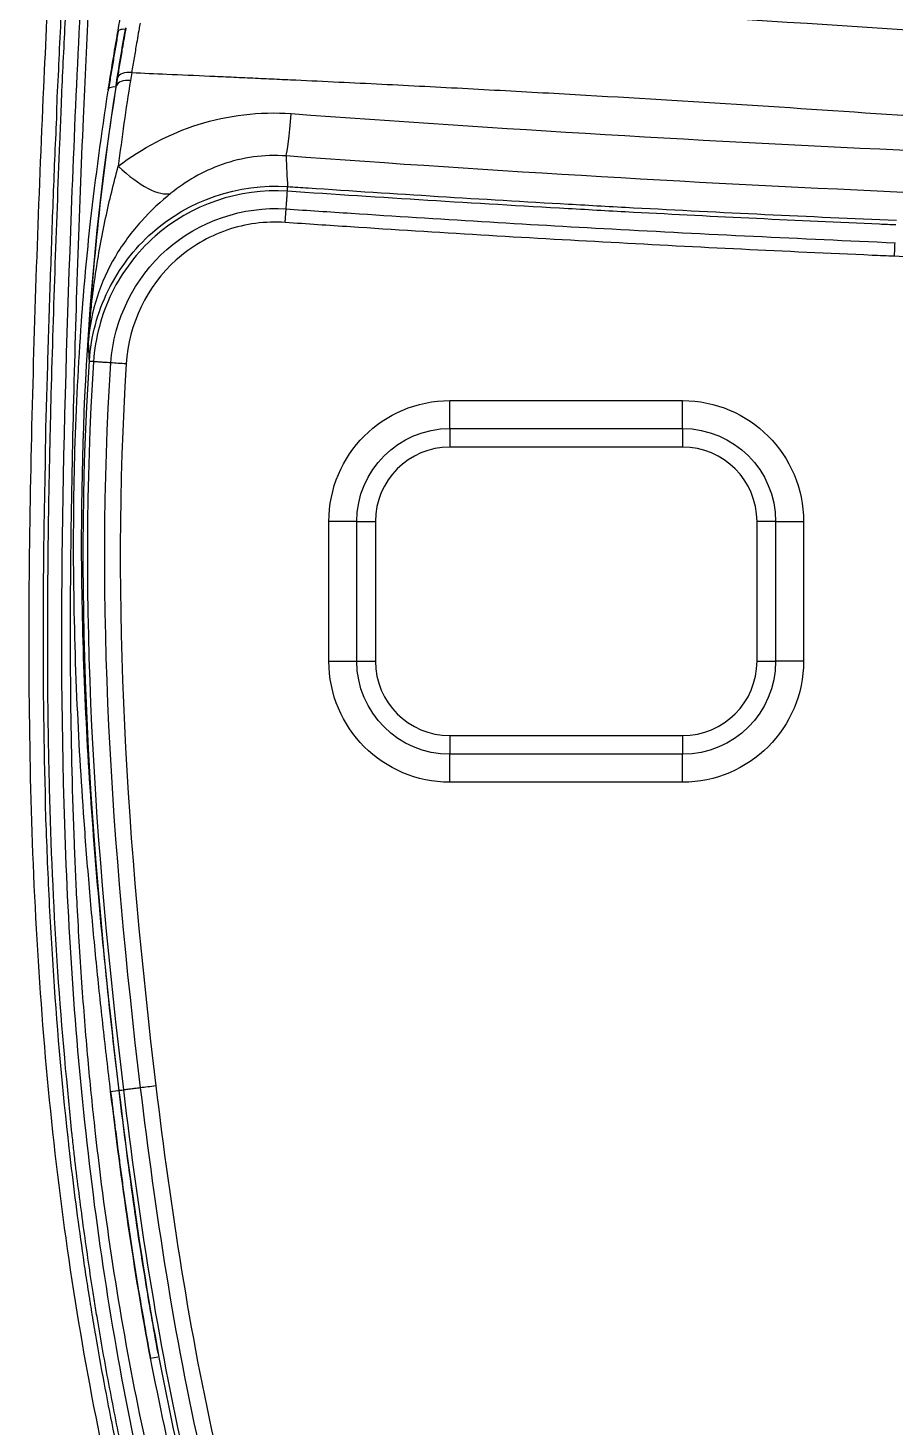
# Model space of a CAD drawing. Header units: millimetres. Extents: x 28 to 2974, y 8 to 3716.
# Drawn here: x 1658.1 to 1751.3, y 1057.1 to 1207.4 of the extents above; entities that cross this region are included whole.
import ezdxf

# ---------------------------------------------------------------- set-up
doc = ezdxf.new("R2010")
doc.units = ezdxf.units.MM
doc.layers.add('1LINE', color=7, linetype='CONTINUOUS')

msp = doc.modelspace()

# ---------------------------------------------------------------- linework, layer by layer
at = {"layer": '1LINE', "linetype": 'Continuous'}
for p, q in [((1668.56, 1207.28), (1668.58, 1207.28)), ((1667.55, 1201.08), (1667.53, 1201.09)), ((1667.64, 1201.24), (1667.58, 1201.25)), ((1686, 1189.89), (1685.99, 1189.89)), ((1685.77, 1186.53), (1685.87, 1187.99)), ((1703.46, 1167.4), (1728.46, 1167.4)), ((1703.46, 1164.4), (1703.46, 1167.4)), ((1728.46, 1164.4), (1728.46, 1167.4)), ((1703.46, 1164.4), (1728.46, 1164.4)), ((1703.46, 1164.4), (1703.46, 1162.4)), ((1728.46, 1164.4), (1728.46, 1162.4)), ((1728.46, 1162.4), (1703.46, 1162.4)), ((1690.46, 1139.4), (1690.46, 1154.4)), ((1693.46, 1154.4), (1690.46, 1154.4)), ((1693.46, 1139.4), (1693.46, 1154.4)), ((1693.46, 1154.4), (1695.46, 1154.4)), ((1695.46, 1154.4), (1695.46, 1139.4)), ((1738.46, 1154.4), (1736.46, 1154.4)), ((1736.46, 1139.4), (1736.46, 1154.4)), ((1738.46, 1154.4), (1741.46, 1154.4)), ((1738.46, 1154.4), (1738.46, 1139.4)), ((1741.46, 1154.4), (1741.46, 1139.4)), ((1690.46, 1139.4), (1693.46, 1139.4)), ((1693.46, 1139.4), (1695.46, 1139.4)), ((1736.46, 1139.4), (1738.46, 1139.4)), ((1741.46, 1139.4), (1738.46, 1139.4)), ((1703.46, 1131.4), (1703.46, 1129.4)), ((1703.46, 1131.4), (1728.46, 1131.4)), ((1728.46, 1131.4), (1728.46, 1129.4)), ((1703.46, 1126.4), (1703.46, 1129.4)), ((1728.46, 1129.4), (1703.46, 1129.4)), ((1728.46, 1126.4), (1728.46, 1129.4)), ((1728.46, 1126.4), (1703.46, 1126.4)), ((1659.96, 1125.29), (1659.96, 1125.28)), ((1667.01, 1093.18), (1667.8, 1093.28)), ((1667.93, 1093.28), (1667.88, 1093.28)), ((1662.4, 1088.24), (1662.4, 1088.24)), ((1665.28, 1070.62), (1665.28, 1070.62)), ((1664.85, 1070.14), (1664.85, 1070.14)), ((1671.29, 1064.51), (1672.07, 1064.66)), ((1671.29, 1064.51), (1671.29, 1064.51))]:
    msp.add_line(p, q, dxfattribs=at)
at = {"layer": '1LINE', "linetype": 'Continuous', "extrusion": (0, 0, -1)}
for centre, radius, start, end in [((-1703.46, 1154.4), 13, 0, 90), ((-1728.46, 1154.4), 13, 90, 180), ((-1703.46, 1154.4), 10, 0, 90), ((-1728.46, 1154.4), 10, 90, 180), ((-1703.46, 1139.4), 13, 270, 0), ((-1703.46, 1139.4), 10, 270, 0), ((-1728.46, 1139.4), 13, 180, 270), ((-1728.46, 1139.4), 10, 180, 270)]:
    msp.add_arc(centre, radius, start, end, dxfattribs=at)
at = {"layer": '1LINE', "linetype": 'Continuous'}
for centre, start, end in [((1703.46, 1154.4), 90, 180), ((1728.46, 1154.4), 0, 90), ((1703.46, 1139.4), 180, 270), ((1728.46, 1139.4), 270, 0)]:
    msp.add_arc(centre, 8, start, end, dxfattribs=at)
for centre, major_axis, ratio, start_param, end_param in [((1668.55, 1206.85), (0.788, -0.136), 0.535502, 1.649829, 3.347713), ((1667.52, 1200.65), (0.79, -0.126), 0.536262, 1.642357, 3.344606), ((1669.12, 1200.98), (1.48, -0.24), 0.525846, 1.642077, 3.121073), ((1686.54, 1203.52), (-0.73, -9.97), 0.031027, 0.164687, 1.014097), ((1667.96, 1197.88), (6.03, -7.98), 0.361896, 5.139657, 6.132724), ((1685.96, 1189.41), (-0.068, -0.998), 0.002081, 2.080778, 3.014375), ((1685.97, 1189.41), (-0.068, -0.998), 0.000026, 2.080782, 3.014375)]:
    msp.add_ellipse(centre, major_axis=major_axis, ratio=ratio, start_param=start_param, end_param=end_param, dxfattribs=at)
for points, knots in [([(1858.46, 859.29), (1845.95, 859.28), (1833.46, 860.71), (1809.1, 866.4), (1797.47, 870.56), (1775.29, 881.51), (1764.73, 888.49), (1750.4, 900.58), (1745.89, 904.82), (1737.2, 913.59), (1733.03, 918.12), (1721.05, 932.12), (1713.75, 942.02), (1700.44, 962.87), (1694.42, 973.89), (1683.89, 996.44), (1679.4, 1007.9), (1671.76, 1031.14), (1668.6, 1042.91), (1663.64, 1066.78), (1661.82, 1078.87), (1659.32, 1103.31), (1658.65, 1115.67), (1658.13, 1140.27), (1658.26, 1152.49), (1658.85, 1176.82), (1659.29, 1188.93), (1660.26, 1210.74), (1660.79, 1220.44), (1661.42, 1230.11)], [0, 0, 0, 0, 0.078081, 0.078081, 0.156162, 0.156162, 0.234242, 0.234242, 0.273283, 0.273283, 0.312323, 0.312323, 0.390404, 0.390404, 0.468485, 0.468485, 0.546565, 0.546565, 0.624646, 0.624646, 0.702727, 0.702727, 0.780808, 0.780808, 0.858888, 0.858888, 0.936969, 0.936969, 1, 1, 1, 1]), ([(1662.76, 1228.25), (1662.52, 1224.43), (1662.29, 1220.61), (1661.91, 1213.7), (1661.76, 1210.63), (1661.53, 1206.01), (1661.46, 1204.46), (1661.32, 1201.38), (1661.21, 1199.84), (1661.19, 1198.3)], [0, 0, 0, 0, 0.383812, 0.383812, 0.691906, 0.691906, 0.845953, 0.845953, 1, 1, 1, 1]), ([(1661.71, 1198.62), (1661.78, 1201.37), (1661.95, 1204.12), (1662.21, 1209.6), (1662.35, 1212.35), (1662.72, 1219.27), (1662.96, 1223.45), (1663.22, 1227.62)], [0, 0, 0, 0, 0.283547, 0.283547, 0.567094, 0.567094, 1, 1, 1, 1]), ([(1664.65, 1226.02), (1663.91, 1214.06), (1663.32, 1202.05), (1661.96, 1166.67), (1661.26, 1143.22), (1662.55, 1107.9), (1663.41, 1096.08), (1666.27, 1072.53), (1668.25, 1060.88), (1673.52, 1037.84), (1676.8, 1026.46), (1684.64, 1003.97), (1689.22, 992.89), (1699.69, 971.43), (1705.55, 961.09), (1718.59, 941.27), (1725.8, 931.74), (1737.61, 918.26), (1741.69, 913.93), (1750.15, 905.6), (1754.51, 901.59), (1763.67, 894.06), (1768.47, 890.54), (1778.56, 884.07), (1783.83, 881.13), (1800.06, 873.3), (1811.26, 869.41), (1834.41, 864.13), (1846.44, 862.77), (1858.46, 862.77)], [0, 0, 0, 0, 0.079119, 0.079119, 0.232599, 0.232599, 0.309339, 0.309339, 0.386079, 0.386079, 0.462819, 0.462819, 0.539559, 0.539559, 0.616299, 0.616299, 0.69304, 0.69304, 0.73141, 0.73141, 0.76978, 0.76978, 0.80815, 0.80815, 0.84652, 0.84652, 0.92326, 0.92326, 1, 1, 1, 1]), ([(1776.93, 887.01), (1776.57, 887.22), (1774.57, 888.46), (1767.38, 893.15), (1757.78, 900.67), (1747.57, 910.14), (1737.64, 920.32), (1724.23, 935.91), (1708.68, 958.19), (1694.01, 985.31), (1684.23, 1008.98), (1678.58, 1025.95), (1675.68, 1035.78), (1672.97, 1045.75), (1670.04, 1058.36), (1667.29, 1073.64), (1665.61, 1086.23), (1664.57, 1096.47), (1663.92, 1104.52), (1663.44, 1112.41), (1662.97, 1122.74), (1662.55, 1140.56), (1662.92, 1166.59), (1663.94, 1195.74), (1664.86, 1214.42), (1665.36, 1222.73)], [0, 0, 0, 0, 0.003326, 0.018954, 0.069033, 0.101108, 0.130921, 0.183397, 0.266267, 0.348763, 0.430815, 0.471925, 0.492528, 0.513208, 0.554991, 0.596556, 0.638042, 0.657363, 0.679557, 0.703332, 0.721206, 0.763086, 0.847474, 0.931824, 1, 1, 1, 1]), ([(1667.82, 1207.2), (1668.05, 1208.54), (1668.54, 1211.37), (1669.31, 1215.82), (1669.97, 1219.66), (1670.37, 1221.99), (1670.49, 1222.71)], [0, 0, 0, 0, 0.268315, 0.563298, 0.864586, 1, 1, 1, 1]), ([(1808.48, 1203.39), (1785.55, 1204.99), (1762.63, 1206.61), (1716.75, 1209.46), (1693.8, 1210.67), (1670.84, 1211.81)], [0, 0, 0, 0, 0.5, 0.5, 1, 1, 1, 1]), ([(1668.58, 1207.28), (1668.51, 1206.84), (1668.43, 1206.4), (1668.26, 1205.42), (1668.17, 1204.88), (1667.95, 1203.53), (1667.81, 1202.71), (1667.65, 1201.68), (1667.61, 1201.46), (1667.58, 1201.25)], [0, 0, 0, 0, 0.219077, 0.219077, 0.488182, 0.488182, 0.891843, 0.891843, 1, 1, 1, 1]), ([(1667.78, 1202.11), (1667.86, 1202.63), (1667.95, 1203.16), (1668.12, 1204.2), (1668.21, 1204.73), (1668.42, 1205.98), (1668.55, 1206.71), (1668.67, 1207.43), (1668.67, 1207.43), (1668.67, 1207.43)], [0, 0, 0, 0, 0.29538, 0.29538, 0.590758, 0.590758, 0.999994, 0.999994, 1, 1, 1, 1]), ([(1670.17, 1207.95), (1670.04, 1207.23), (1669.92, 1206.51), (1669.71, 1205.26), (1669.62, 1204.74), (1669.45, 1203.69), (1669.36, 1203.17), (1669.27, 1202.64)], [0, 0, 0, 0, 0.409247, 0.409247, 0.704623, 0.704623, 1, 1, 1, 1]), ([(1669.27, 1202.64), (1670.53, 1202.59), (1671.78, 1202.53), (1674.58, 1202.41), (1676.12, 1202.34), (1678.43, 1202.23), (1679.2, 1202.2), (1680.35, 1202.15), (1680.74, 1202.13), (1681.51, 1202.09), (1681.9, 1202.08), (1682.67, 1202.04), (1683.05, 1202.02), (1683.82, 1201.99), (1684.21, 1201.97), (1685.36, 1201.92), (1686.13, 1201.88), (1688.44, 1201.78), (1689.98, 1201.7), (1693.06, 1201.55), (1694.6, 1201.48), (1699.22, 1201.25), (1702.3, 1201.09), (1708.46, 1200.76), (1711.54, 1200.59), (1720.77, 1200.07), (1726.93, 1199.7), (1739.24, 1198.93), (1745.39, 1198.52), (1753.08, 1197.98), (1754.62, 1197.88), (1757.69, 1197.66), (1759.22, 1197.54), (1761.53, 1197.38), (1762.3, 1197.32), (1763.45, 1197.23), (1763.83, 1197.2), (1764.6, 1197.15), (1764.98, 1197.12), (1766.14, 1197.03), (1766.9, 1196.98), (1768.44, 1196.86), (1769.21, 1196.8), (1771.51, 1196.63), (1773.05, 1196.52), (1776.12, 1196.29), (1777.65, 1196.17), (1782.26, 1195.82), (1785.33, 1195.59), (1790.71, 1195.18), (1793.01, 1195.01), (1795.32, 1194.83)], [0, 0, 0, 0, 0.029822, 0.029822, 0.066428, 0.066428, 0.084732, 0.084732, 0.093883, 0.093883, 0.103035, 0.103035, 0.112187, 0.112187, 0.121339, 0.121339, 0.139642, 0.139642, 0.176249, 0.176249, 0.212855, 0.212855, 0.286069, 0.286069, 0.359282, 0.359282, 0.505709, 0.505709, 0.652137, 0.652137, 0.688743, 0.688743, 0.72535, 0.72535, 0.743653, 0.743653, 0.752805, 0.752805, 0.761957, 0.761957, 0.78026, 0.78026, 0.798564, 0.798564, 0.83517, 0.83517, 0.871777, 0.871777, 0.944991, 0.944991, 1, 1, 1, 1]), ([(1667.55, 1201.08), (1665.02, 1185.15), (1663.71, 1167.64), (1663.95, 1140.13), (1664.38, 1130.81), (1665.78, 1112.14), (1666.74, 1102.74), (1667.88, 1093.28)], [0, 0, 0, 0, 0.5, 0.5, 0.75, 0.75, 1, 1, 1, 1]), ([(1667.64, 1201.24), (1667.64, 1201.24), (1667.64, 1201.24), (1667.68, 1201.53), (1667.73, 1201.82), (1667.78, 1202.11)], [0, 0, 0, 0, 0.000039, 0.000039, 1, 1, 1, 1]), ([(1667.01, 1093.18), (1666.74, 1095.46), (1666.2, 1100.07), (1665.46, 1107.05), (1664.79, 1114.2), (1664.04, 1123.44), (1663.33, 1135.19), (1662.96, 1148.79), (1663.1, 1162.56), (1663.75, 1175.06), (1664.9, 1188.01), (1666.06, 1196.06), (1666.73, 1200.69)], [0, 0, 0, 0, 0.060422, 0.122161, 0.185328, 0.25006, 0.368285, 0.500064, 0.619128, 0.750023, 0.856158, 1, 1, 1, 1]), ([(1661.19, 1198.3), (1661.17, 1196.81), (1661.06, 1195.32), (1660.94, 1192.34), (1660.88, 1190.85), (1660.71, 1186.38), (1660.61, 1183.4), (1660.41, 1177.43), (1660.31, 1174.44), (1660.14, 1168.46), (1660.01, 1165.47), (1659.99, 1162.48)], [0, 0, 0, 0, 0.125, 0.125, 0.25, 0.25, 0.5, 0.5, 0.75, 0.75, 1, 1, 1, 1]), ([(1660.5, 1162.88), (1660.5, 1162.88), (1660.5, 1162.88), (1660.5, 1162.88), (1660.5, 1162.88), (1660.51, 1163.17), (1660.52, 1163.46), (1660.55, 1164.92), (1660.58, 1166.09), (1660.73, 1171.91), (1660.88, 1176.56), (1661.19, 1185.86), (1661.37, 1190.5), (1661.61, 1196.3), (1661.66, 1197.46), (1661.71, 1198.62), (1661.71, 1198.62), (1661.71, 1198.62)], [0, 0, 0, 0, 0.000002, 0.000002, 0.000076, 0.000076, 0.02446, 0.02446, 0.121999, 0.121999, 0.512163, 0.512163, 0.902311, 0.902311, 0.999998, 0.999998, 1, 1, 1, 1]), ([(1667.83, 1192.59), (1670.37, 1194.51), (1673.26, 1196.06), (1679.6, 1198.06), (1683, 1198.48), (1686.42, 1198.23)], [0, 0, 0, 0, 0.5, 0.5, 1, 1, 1, 1]), ([(1685.87, 1193.68), (1683.5, 1193.86), (1681.13, 1193.52), (1676.87, 1192.02), (1675.06, 1190.94), (1673.49, 1189.67)], [0, 0, 0, 0, 0.5, 0.5, 1, 1, 1, 1]), ([(1664.63, 1173.81), (1664.63, 1173.81), (1664.63, 1173.82), (1664.63, 1173.86), (1664.64, 1173.88), (1664.64, 1174), (1664.65, 1174.1), (1664.66, 1174.24), (1664.66, 1174.29), (1664.67, 1174.37), (1664.67, 1174.4), (1664.68, 1174.51), (1664.68, 1174.58), (1664.7, 1174.79), (1664.71, 1174.94), (1664.74, 1175.37), (1664.77, 1175.65), (1664.84, 1176.51), (1664.9, 1177.08), (1665.08, 1178.78), (1665.23, 1179.91), (1665.69, 1183.05), (1666.05, 1185.04), (1666.88, 1188.9), (1667.34, 1190.77), (1667.83, 1192.59)], [0, 0, 0, 0, 0.001244, 0.001244, 0.005174, 0.005174, 0.020182, 0.020182, 0.027043, 0.027043, 0.03259, 0.03259, 0.043683, 0.043683, 0.065866, 0.065866, 0.110223, 0.110223, 0.198891, 0.198891, 0.375958, 0.375958, 0.692829, 0.692829, 1, 1, 1, 1]), ([(1664.73, 1171.67), (1664.9, 1174.31), (1665.59, 1176.87), (1667.9, 1181.59), (1669.53, 1183.72), (1675.41, 1188.91), (1680.74, 1190.76), (1686.03, 1190.4)], [0, 0, 0, 0, 0.25, 0.25, 0.5, 0.5, 1, 1, 1, 1]), ([(1673.49, 1189.67), (1672.41, 1188.8), (1671.34, 1187.82), (1669.29, 1185.55), (1668.33, 1184.26), (1665.9, 1180.16), (1664.86, 1176.98), (1664.63, 1173.81)], [0, 0, 0, 0, 0.25, 0.25, 0.5, 0.5, 1, 1, 1, 1]), ([(1685.99, 1189.89), (1680.83, 1190.25), (1675.61, 1188.44), (1669.86, 1183.36), (1668.27, 1181.28), (1666.01, 1176.66), (1665.34, 1174.16), (1665.17, 1171.58)], [0, 0, 0, 0, 0.5, 0.5, 0.75, 0.75, 1, 1, 1, 1]), ([(1751.37, 1186.27), (1750.79, 1186.29), (1750.2, 1186.32), (1740.8, 1186.73), (1731.98, 1187.15), (1720.84, 1187.75), (1718.5, 1187.88), (1706.11, 1188.58), (1696.05, 1189.21), (1686, 1189.89)], [0, 0, 0, 0, 0.026774, 0.026774, 0.431182, 0.431182, 0.538279, 0.538279, 1, 1, 1, 1]), ([(1686.03, 1190.4), (1686.76, 1190.35), (1687.49, 1190.3), (1697.54, 1189.62), (1706.87, 1189.04), (1718.53, 1188.38), (1720.87, 1188.25), (1732.61, 1187.62), (1742.02, 1187.17), (1751.43, 1186.77)], [0, 0, 0, 0, 0.033298, 0.033298, 0.461407, 0.461407, 0.568431, 0.568431, 1, 1, 1, 1]), ([(1686.03, 1190.4), (1686.03, 1190.4), (1686.03, 1190.4), (1686.03, 1190.4), (1686.03, 1190.4), (1686.03, 1190.4)], [0, 0, 0, 0, 0.797545, 0.797545, 1, 1, 1, 1]), ([(1667.03, 1171.45), (1667.35, 1176.09), (1669.57, 1180.58), (1676.5, 1186.68), (1681.23, 1188.31), (1685.87, 1187.99)], [0, 0, 0, 0, 0.5, 0.5, 1, 1, 1, 1]), ([(1685.87, 1187.99), (1688.2, 1187.83), (1690.53, 1187.68), (1702.2, 1186.91), (1711.53, 1186.35), (1731, 1185.29), (1741.14, 1184.8), (1751.29, 1184.36)], [0, 0, 0, 0, 0.107016, 0.107016, 0.535096, 0.535096, 1, 1, 1, 1]), ([(1685.77, 1186.53), (1683.64, 1186.68), (1681.51, 1186.4), (1677.5, 1185.02), (1675.63, 1183.92), (1670.91, 1179.71), (1668.93, 1175.62), (1668.69, 1171.35)], [0, 0, 0, 0, 0.25, 0.25, 0.5, 0.5, 1, 1, 1, 1]), ([(1751.23, 1182.9), (1750.42, 1182.94), (1749.62, 1182.97), (1739.47, 1183.41), (1730.12, 1183.87), (1711.44, 1184.89), (1702.1, 1185.45), (1690.44, 1186.21), (1688.1, 1186.37), (1685.77, 1186.53)], [0, 0, 0, 0, 0.036876, 0.036876, 0.464922, 0.464922, 0.892967, 0.892967, 1, 1, 1, 1]), ([(1751.23, 1182.9), (1751.23, 1182.95), (1751.23, 1183), (1751.24, 1183.18), (1751.25, 1183.3), (1751.26, 1183.75), (1751.28, 1184.07), (1751.29, 1184.36)], [0, 0, 0, 0, 0.099837, 0.099837, 0.33677, 0.33677, 1, 1, 1, 1]), ([(1764.77, 1159.56), (1765.99, 1161.97), (1766.6, 1164.62), (1766.48, 1169.97), (1765.76, 1172.63), (1763.06, 1177.31), (1761.13, 1179.27), (1756.56, 1182.02), (1753.93, 1182.8), (1751.23, 1182.9)], [0, 0, 0, 0, 0.25, 0.25, 0.5, 0.5, 0.75, 0.75, 1, 1, 1, 1]), ([(1665.17, 1171.58), (1665.11, 1171.58), (1665.05, 1171.59), (1664.93, 1171.6), (1664.87, 1171.6), (1664.78, 1171.61), (1664.75, 1171.62), (1664.73, 1171.63), (1664.73, 1171.64), (1664.73, 1171.65), (1664.73, 1171.65), (1664.73, 1171.66), (1664.73, 1171.66), (1664.73, 1171.67), (1664.73, 1171.67), (1664.73, 1171.67)], [0, 0, 0, 0, 0.232154, 0.232154, 0.551812, 0.551812, 0.872088, 0.872088, 0.95978, 0.95978, 0.982366, 0.982366, 0.992013, 0.992013, 1, 1, 1, 1]), ([(1659.99, 1162.48), (1659.97, 1159.39), (1659.87, 1156.29), (1659.78, 1150.1), (1659.76, 1147), (1659.73, 1137.7), (1659.79, 1131.5), (1659.96, 1125.29)], [0, 0, 0, 0, 0.25, 0.25, 0.5, 0.5, 1, 1, 1, 1]), ([(1660.45, 1125.73), (1660.45, 1125.73), (1660.45, 1125.73), (1660.45, 1125.74), (1660.45, 1125.74), (1660.45, 1125.77), (1660.45, 1125.81), (1660.44, 1125.99), (1660.44, 1126.14), (1660.42, 1126.87), (1660.41, 1127.46), (1660.34, 1130.38), (1660.3, 1132.73), (1660.23, 1139.75), (1660.24, 1144.42), (1660.3, 1151.43), (1660.33, 1153.77), (1660.39, 1157.27), (1660.41, 1158.44), (1660.45, 1160.19), (1660.46, 1160.77), (1660.48, 1161.64), (1660.48, 1161.93), (1660.49, 1162.37), (1660.5, 1162.52), (1660.5, 1162.73), (1660.5, 1162.81), (1660.5, 1162.88), (1660.5, 1162.88), (1660.5, 1162.88)], [0, 0, 0, 0, 0.000002, 0.000002, 0.000034, 0.000034, 0.002984, 0.002984, 0.014784, 0.014784, 0.061981, 0.061981, 0.250778, 0.250778, 0.628401, 0.628401, 0.81719, 0.81719, 0.911582, 0.911582, 0.958777, 0.958777, 0.982375, 0.982375, 0.994174, 0.994174, 0.999998, 0.999998, 1, 1, 1, 1]), ([(1659.96, 1125.28), (1659.96, 1123.74), (1660.04, 1122.19), (1660.15, 1119.11), (1660.21, 1117.56), (1660.42, 1112.93), (1660.59, 1109.84), (1661.18, 1100.58), (1661.71, 1094.4), (1662.4, 1088.24)], [0, 0, 0, 0, 0.125, 0.125, 0.25, 0.25, 0.5, 0.5, 1, 1, 1, 1]), ([(1662.85, 1088.7), (1662.23, 1094.87), (1661.65, 1101.03), (1660.87, 1113.38), (1660.6, 1119.56), (1660.45, 1125.73)], [0, 0, 0, 0, 0.5, 0.5, 1, 1, 1, 1]), ([(1667.01, 1093.18), (1667.16, 1091.94), (1667.42, 1089.85), (1667.77, 1087.14), (1668.04, 1085.04), (1668.3, 1083.13), (1668.57, 1081.19), (1668.85, 1079.25), (1669.14, 1077.31), (1669.42, 1075.42), (1669.72, 1073.57), (1670.08, 1071.37), (1670.59, 1068.34), (1671.03, 1065.93), (1671.29, 1064.51)], [0, 0, 0, 0, 0.129719, 0.217715, 0.282496, 0.349281, 0.417001, 0.484721, 0.552441, 0.619752, 0.682404, 0.746524, 0.850553, 1, 1, 1, 1]), ([(1667.88, 1093.28), (1667.88, 1093.28), (1667.88, 1093.28), (1668.29, 1089.9), (1668.72, 1086.54), (1669.63, 1079.82), (1670.13, 1076.48), (1671.11, 1070.44), (1671.58, 1067.74), (1672.08, 1065.05)], [0, 0, 0, 0, 0.000027, 0.000027, 0.355516, 0.355516, 0.711006, 0.711006, 1, 1, 1, 1]), ([(1858.46, 864.9), (1851.68, 864.9), (1844.94, 865.35), (1831.53, 867.13), (1824.87, 868.46), (1805.29, 873.75), (1792.68, 878.98), (1769.3, 892.7), (1758.68, 901.34), (1739.67, 920.56), (1731.18, 931.21), (1708.06, 964.61), (1695.46, 988.84), (1681.46, 1027), (1677.61, 1040.01), (1671.58, 1066.42), (1669.56, 1079.83), (1667.94, 1093.28)], [0, 0, 0, 0, 0.0625, 0.0625, 0.125, 0.125, 0.25, 0.25, 0.375, 0.375, 0.5, 0.5, 0.75, 0.75, 0.875, 0.875, 1, 1, 1, 1]), ([(1668.38, 1093.33), (1670, 1079.91), (1672.02, 1066.53), (1678.03, 1040.17), (1681.87, 1027.19), (1695.84, 989.09), (1708.4, 964.91), (1731.47, 931.57), (1739.94, 920.94), (1758.9, 901.74), (1769.49, 893.12), (1792.81, 879.41), (1805.4, 874.19), (1824.93, 868.9), (1831.59, 867.57), (1844.96, 865.79), (1851.69, 865.35), (1858.46, 865.34)], [0, 0, 0, 0, 0.125, 0.125, 0.25, 0.25, 0.5, 0.5, 0.625, 0.625, 0.75, 0.75, 0.875, 0.875, 0.9375, 0.9375, 1, 1, 1, 1]), ([(1858.46, 867.21), (1845.03, 867.21), (1831.73, 868.98), (1805.84, 876.01), (1793.35, 881.22), (1770.31, 894.83), (1759.85, 903.38), (1741.04, 922.52), (1732.69, 933.05), (1709.85, 966.16), (1697.41, 990.16), (1683.59, 1027.95), (1679.79, 1040.82), (1673.83, 1066.98), (1671.84, 1080.24), (1670.23, 1093.56)], [0, 0, 0, 0, 0.125, 0.125, 0.25, 0.25, 0.375, 0.375, 0.5, 0.5, 0.75, 0.75, 0.875, 0.875, 1, 1, 1, 1]), ([(1671.87, 1093.76), (1673.47, 1080.54), (1675.45, 1067.37), (1681.35, 1041.42), (1685.11, 1028.63), (1698.81, 991.12), (1711.13, 967.29), (1733.75, 934.39), (1742.02, 923.92), (1760.65, 904.89), (1771.01, 896.37), (1793.85, 882.82), (1806.24, 877.63), (1831.93, 870.63), (1845.13, 868.87), (1858.46, 868.87)], [0, 0, 0, 0, 0.125, 0.125, 0.25, 0.25, 0.5, 0.5, 0.625, 0.625, 0.75, 0.75, 0.875, 0.875, 1, 1, 1, 1]), ([(1665.28, 1070.62), (1665.28, 1070.62), (1665.28, 1070.62), (1665.28, 1070.62), (1665.28, 1070.63), (1665.28, 1070.65), (1665.27, 1070.67), (1665.26, 1070.76), (1665.25, 1070.83), (1665.19, 1071.19), (1665.14, 1071.48), (1664.91, 1072.94), (1664.74, 1074.1), (1664.23, 1077.6), (1663.91, 1079.93), (1663.46, 1083.43), (1663.32, 1084.6), (1663.11, 1086.35), (1663.05, 1086.93), (1662.95, 1087.81), (1662.92, 1088.1), (1662.88, 1088.47), (1662.87, 1088.54), (1662.86, 1088.63), (1662.86, 1088.65), (1662.85, 1088.68), (1662.85, 1088.69), (1662.85, 1088.7), (1662.85, 1088.7), (1662.85, 1088.7)], [0, 0, 0, 0, 0.000003, 0.000003, 0.000571, 0.000571, 0.003594, 0.003594, 0.015687, 0.015687, 0.064061, 0.064061, 0.257561, 0.257561, 0.644594, 0.644594, 0.838098, 0.838098, 0.934849, 0.934849, 0.983225, 0.983225, 0.995319, 0.995319, 0.998342, 0.998342, 0.999997, 0.999997, 1, 1, 1, 1]), ([(1662.4, 1088.24), (1662.4, 1088.24), (1662.4, 1088.24), (1662.4, 1088.19), (1662.41, 1088.13), (1662.44, 1087.87), (1662.46, 1087.66), (1662.58, 1086.6), (1662.68, 1085.75), (1663.19, 1081.51), (1663.64, 1078.12), (1664.26, 1073.89), (1664.39, 1073.05), (1664.59, 1071.78), (1664.65, 1071.36), (1664.76, 1070.72), (1664.79, 1070.51), (1664.83, 1070.25), (1664.84, 1070.2), (1664.85, 1070.14), (1664.85, 1070.14), (1664.85, 1070.14)], [0, 0, 0, 0, 0.000003, 0.000003, 0.008765, 0.008765, 0.043852, 0.043852, 0.184203, 0.184203, 0.745705, 0.745705, 0.886051, 0.886051, 0.956224, 0.956224, 0.99131, 0.99131, 0.999997, 0.999997, 1, 1, 1, 1]), ([(1668.68, 1052.56), (1668.68, 1052.56), (1668.68, 1052.56), (1668.67, 1052.57), (1668.67, 1052.58), (1668.66, 1052.62), (1668.66, 1052.66), (1668.62, 1052.84), (1668.59, 1052.98), (1668.43, 1053.7), (1668.31, 1054.28), (1667.7, 1057.16), (1667.25, 1059.48), (1666.38, 1064.11), (1665.97, 1066.43), (1665.48, 1069.37), (1665.38, 1070), (1665.28, 1070.62), (1665.28, 1070.62), (1665.28, 1070.62)], [0, 0, 0, 0, 0.000003, 0.000003, 0.001462, 0.001462, 0.007473, 0.007473, 0.031519, 0.031519, 0.127701, 0.127701, 0.512476, 0.512476, 0.897252, 0.897252, 0.999997, 0.999997, 1, 1, 1, 1]), ([(1664.85, 1070.14), (1664.85, 1070.14), (1664.85, 1070.14), (1664.88, 1069.93), (1664.92, 1069.72), (1665.09, 1068.67), (1665.23, 1067.82), (1665.95, 1063.61), (1666.58, 1060.24), (1667.43, 1056.05), (1667.6, 1055.21), (1667.86, 1053.95), (1667.95, 1053.53), (1668.09, 1052.91), (1668.13, 1052.7), (1668.2, 1052.38), (1668.22, 1052.28), (1668.25, 1052.15), (1668.26, 1052.12), (1668.27, 1052.08), (1668.27, 1052.07), (1668.27, 1052.06), (1668.27, 1052.06), (1668.27, 1052.06)], [0, 0, 0, 0, 0.000003, 0.000003, 0.034745, 0.034745, 0.174185, 0.174185, 0.73207, 0.73207, 0.871508, 0.871508, 0.941226, 0.941226, 0.976085, 0.976085, 0.993514, 0.993514, 0.997872, 0.997872, 0.999997, 0.999997, 1, 1, 1, 1]), ([(1858.46, 863.98), (1856.3, 864), (1851.99, 864.06), (1845.52, 864.48), (1839.08, 865.15), (1832.67, 866.1), (1826.31, 867.31), (1820, 868.79), (1813.76, 870.53), (1807.6, 872.53), (1801.53, 874.78), (1795.56, 877.28), (1789.7, 880.03), (1783.97, 883.03), (1778.37, 886.28), (1772.93, 889.78), (1767.66, 893.52), (1762.55, 897.49), (1757.62, 901.66), (1752.85, 906.01), (1748.24, 910.53), (1743.79, 915.21), (1739.49, 920.02), (1735.33, 924.96), (1730.66, 930.83), (1722.02, 942.44), (1711.76, 958.22), (1701.33, 977), (1693.8, 992.66), (1687.66, 1007.3), (1682.53, 1021.34), (1678.08, 1035.58), (1674.25, 1049.96), (1672.28, 1059.66), (1671.29, 1064.51)], [0, 0, 0, 0, 0.021777, 0.043555, 0.065333, 0.087112, 0.10889, 0.130667, 0.152443, 0.174217, 0.195989, 0.217759, 0.239526, 0.261287, 0.283041, 0.304787, 0.32653, 0.348267, 0.36999, 0.391706, 0.413418, 0.435128, 0.456833, 0.478522, 0.500195, 0.53261, 0.624435, 0.689839, 0.749292, 0.799667, 0.849934, 0.900083, 0.950109, 1, 1, 1, 1])]:
    msp.add_open_spline(points, degree=3, knots=knots, dxfattribs=at)
for points, degree in [([(1667.82, 1207.1), (1666.78, 1200.9)], 1), ([(1668.56, 1207.28), (1668.2, 1205.22), (1667.86, 1203.15), (1667.53, 1201.09)], 3), ([(1668.61, 1207.44), (1668.6, 1207.39), (1668.59, 1207.34), (1668.58, 1207.28)], 3), ([(1666.75, 1200.8), (1667.08, 1202.84), (1667.41, 1204.87), (1667.76, 1206.9)], 3), ([(1669.27, 1202.64), (1668.54, 1202.73), (1667.86, 1202.49), (1667.78, 1202.11)], 3), ([(1669.27, 1202.64), (1669.23, 1202.36), (1669.18, 1202.07), (1669.14, 1201.78)], 3), ([(1664.63, 1173.81), (1665.2, 1182.98), (1666.18, 1192.13), (1667.64, 1201.24)], 3), ([(1667.58, 1201.25), (1667.57, 1201.19), (1667.56, 1201.14), (1667.55, 1201.08)], 3), ([(1669.14, 1201.78), (1668.65, 1198.72), (1668.21, 1195.66), (1667.83, 1192.59)], 3), ([(1686.42, 1198.23), (1708.89, 1196.58), (1731.38, 1195.25), (1753.89, 1194.24)], 3), ([(1753.59, 1189.71), (1730.99, 1190.7), (1708.42, 1192.02), (1685.87, 1193.68)], 3), ([(1685.87, 1193.68), (1685.9, 1192.49), (1685.95, 1191.33), (1686.03, 1190.4)], 3), ([(1685.87, 1187.99), (1686, 1189.89)], 1), ([(1664.73, 1171.68), (1664.69, 1172.32), (1664.66, 1173.02), (1664.63, 1173.81)], 3), ([(1667.94, 1093.28), (1664.8, 1119.29), (1663.02, 1145.53), (1664.73, 1171.68)], 3), ([(1665.17, 1171.58), (1663.47, 1145.48), (1665.25, 1119.29), (1668.38, 1093.33)], 3), ([(1664.73, 1171.68), (1664.73, 1171.67), (1664.73, 1171.67), (1664.73, 1171.67)], 3), ([(1667.03, 1171.45), (1665.17, 1171.58)], 1), ([(1670.23, 1093.56), (1667.11, 1119.4), (1665.34, 1145.47), (1667.03, 1171.45)], 3), ([(1668.69, 1171.35), (1667, 1145.47), (1668.77, 1119.5), (1671.87, 1093.76)], 3), ([(1668.69, 1171.35), (1668.1, 1171.38), (1667.52, 1171.42), (1667.03, 1171.45)], 3), ([(1671.29, 1064.51), (1669.49, 1074.03), (1668.16, 1083.62), (1667.01, 1093.18)], 3), ([(1668, 1093.27), (1667.93, 1093.27), (1667.87, 1093.28), (1667.8, 1093.28)], 3), ([(1667.94, 1093.28), (1667.93, 1093.28)], 1), ([(1667.94, 1093.28), (1667.94, 1093.28), (1668.11, 1093.3), (1668.38, 1093.33)], 3), ([(1670.23, 1093.56), (1668.38, 1093.33)], 1), ([(1671.87, 1093.76), (1671.29, 1093.69), (1670.71, 1093.62), (1670.23, 1093.56)], 3)]:
    msp.add_open_spline(points, degree=degree, dxfattribs=at)

doc.saveas('drawing.dxf')
